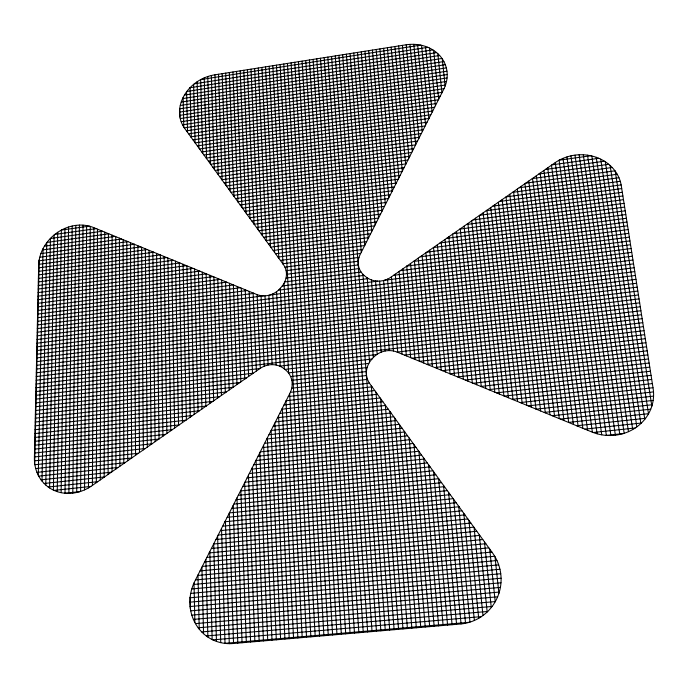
<?xml version="1.0" encoding="UTF-8"?>
<svg xmlns="http://www.w3.org/2000/svg" width="688" height="688" viewBox="0 0 688 688"><rect width="100%" height="100%" fill="white"/><g stroke="black" fill="none" stroke-linecap="round" stroke-linejoin="round"><path stroke-width="1.03" d="M108.119 474.436L108.42 233.645M112.041 471.701L112.084 235.141M104.189 477.18L104.774 232.148M96.329 482.658L97.498 229.164M100.259 479.914L101.136 230.652M92.398 485.401L93.878 227.676M84.547 489.89L86.636 225.561M88.468 487.904L90.257 226.386M80.625 491.395L83.024 225.139M72.799 493.133L75.8 225.38M76.703 492.47L79.412 225.079M68.895 493.399L72.197 226.025M61.129 492.677L64.964 228.364M65.007 493.244L68.576 227.014M57.259 491.645L61.344 230.11M49.579 487.947L54.077 235.021M53.406 490.097L57.715 232.303M45.769 485.031L50.43 238.392M38.27 475.27L43.043 248.626M41.994 481.058L46.758 242.709M34.692 463.463L39.207 259.901M420.695 45.124L200.664 79.61L202.736 153.312M194.274 83.841L427.867 47.317M190 87.737L432.829 49.871M186.826 91.47L436.622 52.615M184.41 95.082L439.623 55.496M182.569 98.616L442.006 58.471M181.202 102.073L443.889 61.542M180.265 105.479L445.317 64.689M179.714 108.833L446.331 67.906M179.525 112.127L446.959 71.191M179.706 115.378L447.2 74.545M180.247 118.585L447.054 77.959M181.168 121.733L446.503 81.442M182.501 124.829L445.514 85.002M184.298 127.865L444.035 88.64M186.448 130.858L442.169 92.347M188.624 133.85L440.294 96.053M190.8 136.852L438.411 99.769M192.984 139.87L436.527 103.492M195.177 142.889L434.644 107.216M197.37 145.916L432.752 110.957M199.572 148.952L430.86 114.698M201.773 151.988L428.968 118.439M203.992 155.041L427.067 122.189M206.211 158.102L425.167 125.947M208.43 161.164L423.266 129.714M210.657 164.243L421.357 133.481M212.893 167.322L419.448 137.256M215.138 170.418L417.53 141.04M217.382 173.514L415.612 144.833M219.635 176.627L413.694 148.625M221.897 179.74L411.768 152.426M224.168 182.862L409.842 156.236M226.438 185.992L407.915 160.046M228.717 189.14L405.98 163.864M230.996 192.287L404.045 167.691M233.284 195.444L402.11 171.527M235.58 198.608L400.167 175.363M237.885 201.782L398.223 179.207M61.438 230.059L89.363 226.146M240.189 204.964L396.271 183.06M559.189 160.184L590.768 155.755M54.808 234.427L96.217 228.631M242.511 208.163L394.327 186.912M551.982 164.853L598.809 158.3M50.336 238.495L102.503 231.211M244.825 211.362L392.366 190.774M545.421 169.429L604.408 161.198M46.982 242.408L108.824 233.808M247.155 214.57L390.414 194.644M538.859 174.004L608.725 164.286M44.393 246.218L115.163 236.405M249.486 217.786L388.453 198.522M532.297 178.579L612.182 167.511M42.389 249.959L121.527 239.02M251.825 221.011L386.484 202.401M525.727 183.163L614.969 170.83M40.867 253.631L127.916 241.643M254.173 224.245L384.515 206.297M519.148 187.747L617.205 174.245M39.766 257.252L134.323 244.266M256.529 227.496L382.545 210.193M512.577 192.339L618.959 177.728M39.053 260.829L140.765 246.915M258.886 230.747L380.576 214.088M620.258 181.288L505.99 196.923L531.403 407.184M38.717 264.364L147.223 249.563M261.251 234.006L378.598 218.001M499.411 201.515L621.144 184.909M38.631 267.864L153.708 252.221M263.624 237.274L376.62 221.914M492.823 206.108L621.728 188.581M38.554 271.382L160.218 254.895M265.998 240.559L374.633 225.836M486.235 210.709L622.305 192.27M38.476 274.899L166.745 257.57M268.38 243.844L372.647 229.758M479.639 215.31L622.889 195.96M38.39 278.425L173.307 260.262M270.771 247.138L370.651 233.696M473.034 219.911L623.466 199.658M38.313 281.96L179.886 262.962M273.17 250.449L368.665 237.635M466.438 224.512L624.05 203.364M38.236 285.503L186.5 265.671M275.578 253.76L366.661 241.583M459.833 229.121L624.635 207.088M38.158 289.046L193.13 268.397M277.986 257.088L364.666 245.539M453.22 233.731L625.22 210.812M38.081 292.606L199.787 271.124M280.403 260.417L362.662 249.495M446.607 238.34L625.805 214.544M37.995 296.167L206.469 273.867M282.828 263.762L360.658 253.459M439.993 242.959L626.39 218.285M37.917 299.744L213.177 276.619M284.927 267.159L358.981 257.389M433.371 247.577L626.983 222.035M37.84 303.322L219.919 279.388M286.096 270.685L358.259 261.199M426.749 252.195L627.568 225.793M37.763 306.908L226.679 282.157M286.457 274.331L358.362 264.906M420.127 256.813L628.161 229.56M37.677 310.503L233.464 284.944M286.027 278.081L359.265 268.518M413.497 261.44L628.755 233.344M37.599 314.106L240.275 287.739M284.72 281.96L361.071 272.027M406.857 266.067L629.348 237.128M37.522 317.718L247.112 290.542M282.261 285.993L364.047 275.389M400.218 270.702L629.95 240.92M37.436 321.33L253.984 293.363M278.408 290.207L368.45 278.58M393.579 275.329L630.543 244.722M37.358 324.96L263.375 295.866M269.713 295.057L377.832 281.134M384.36 280.3L631.145 248.531M37.272 328.597L631.747 252.358M37.195 332.235L632.341 256.185M37.118 335.882L632.951 260.021M37.032 339.537L633.553 263.874M36.954 343.209L634.155 267.727M36.868 346.881L634.766 271.588M36.791 350.562L635.377 275.467M36.705 354.251L635.979 279.345M36.619 357.941L636.598 283.241M36.541 361.647L637.208 287.145M36.455 365.362L637.819 291.05M36.378 369.086L638.438 294.971M36.292 372.81L639.057 298.902M36.206 376.551L639.668 302.84M36.129 380.292L640.296 306.788M36.043 384.05L640.915 310.744M35.957 387.808L641.534 314.708M35.871 391.584L642.162 318.682M35.785 395.359L259.987 368.51M279.732 366.145L376.792 354.526M397.114 352.093L642.79 322.672M35.707 399.143L253.27 373.197M284.892 369.422L372.01 359.033M404.578 355.154L643.418 326.662M35.621 402.944L246.545 377.884M288.461 372.905L368.863 363.359M412.069 358.224L644.045 330.67M35.535 406.746L239.82 382.58M290.637 376.568L367.143 367.512M419.585 361.312L644.673 334.678M35.449 410.555L233.086 387.267M291.832 380.352L366.42 371.563M427.145 364.408L645.301 338.702M35.363 414.374L226.361 391.962M292.194 384.239L366.558 375.519M434.721 367.521L645.937 342.736M35.277 418.201L219.618 396.666M291.729 388.238L367.53 379.38M442.332 370.643L646.574 346.778M35.191 422.045L212.876 401.362M290.362 392.349L369.422 383.147M449.978 373.782L647.21 350.828M35.105 425.889L206.133 406.066M288.255 396.555L372.079 386.845M457.658 376.929L647.847 354.888M35.019 429.742L199.391 410.779M286.122 400.769L374.762 390.543M465.363 380.086L648.483 358.964M34.933 433.603L192.631 415.483M283.989 404.991L377.454 394.25M473.103 383.268L649.128 363.04M34.847 437.473L185.88 420.196M281.848 409.222L380.154 397.974M480.869 386.45L649.773 367.134M34.761 441.352L179.121 424.909M279.706 413.454L382.855 401.706M488.678 389.657L650.409 371.236M34.675 445.239L172.361 429.63M277.556 417.702L385.572 405.447M496.512 392.865L651.063 375.338M34.589 449.135L165.593 434.352M275.406 421.95L388.29 409.205M504.381 396.099L651.708 379.466M34.503 453.048L158.825 439.073M273.256 426.207L391.025 412.972M512.276 399.341L652.353 383.594M34.417 456.961L152.048 443.794M393.76 416.747L271.098 430.473L280.618 639.444M520.214 402.592L653.007 387.731M34.46 460.865L145.271 448.524M268.931 434.747L396.503 420.531M528.178 405.86L653.505 391.902M34.873 464.744L138.486 453.254M266.772 439.021L399.264 424.333M536.176 409.145L653.566 396.125M35.707 468.58L131.7 457.984M264.596 443.313L402.024 428.142M544.208 412.439L653.161 400.407M36.971 472.389L124.915 462.723M262.429 447.604L404.793 431.961M552.275 415.75L652.241 404.759M38.726 476.139L118.121 467.453M260.253 451.904L407.571 435.788M560.376 419.069L650.753 409.188M41.065 479.846L111.327 472.2M258.069 456.221L410.358 439.632M568.512 422.415L648.586 413.694M44.144 483.483L104.524 476.939M255.884 460.539L413.153 443.485M576.682 425.76L645.576 418.295M48.237 487.027L97.722 481.686M253.7 464.856L415.956 447.355M584.886 429.131L641.388 423.034M54.051 490.389L90.876 486.442M251.507 469.19L418.768 451.233M593.168 432.503L635.239 427.988M64.904 493.236L79.86 491.636M249.314 473.533L421.589 455.121M606.223 435.392L623.311 433.56M247.112 477.876L424.419 459.016M244.911 482.228L427.257 462.929M242.701 486.597L430.095 466.851M240.49 490.965L432.95 470.79M238.272 495.343L435.814 474.737M236.053 499.729L438.686 478.693M233.834 504.115L441.567 482.666M231.607 508.518L444.457 486.648M229.379 512.93L447.346 490.647M227.143 517.342L450.253 494.655M224.907 521.762L453.168 498.671M222.663 526.2L456.092 502.704M220.418 530.637L459.025 506.746M218.165 535.083L461.966 510.797M215.912 539.538L464.916 514.865M213.658 544.002L467.874 518.95M211.397 548.474L470.841 523.035M209.126 552.946L473.817 527.146M206.856 557.435L476.801 531.265M204.585 561.924L479.794 535.393M202.306 566.43L482.804 539.538M200.027 570.937L485.814 543.692M197.74 575.46L488.841 547.854M195.452 579.984L491.868 552.043M193.345 584.499L494.706 556.248M191.789 588.971L496.96 560.531M190.714 593.409L498.688 564.874M190.086 597.812L499.944 569.277M189.888 602.189L500.744 573.723M190.103 606.532L501.088 578.23M190.739 610.858L500.984 582.788M191.823 615.149L500.4 587.397M193.38 619.406L499.307 592.067M195.469 623.629L497.639 596.797M198.196 627.809L495.291 601.587M201.713 631.937L492.092 606.472M206.34 635.979L487.723 611.46M212.816 639.883L481.385 616.62M224.572 643.34L469.448 622.27M615.218 171.174L651.846 406.118M610.11 165.481L648.5 413.849M605.32 161.775L644.785 419.31M600.71 159.16L640.881 423.524M596.229 157.294L636.839 426.87M591.835 155.995L632.693 429.553M587.535 155.178L628.462 431.677M583.295 154.783L624.162 433.302M579.115 154.774L619.793 434.472M574.996 155.135L615.364 435.203M570.937 155.849L610.884 435.513M566.929 156.924L606.343 435.401M562.982 158.378L601.751 434.833M559.086 160.244L597.098 433.784M555.259 162.566L592.377 432.202M551.475 165.206L587.621 430.249M547.691 167.846L582.874 428.306M543.898 170.486L578.135 426.362M540.114 173.127L573.414 424.419M536.322 175.767L568.701 422.484M532.529 178.416L563.997 420.557M528.737 181.064L559.31 418.631M524.944 183.705L554.631 416.713M521.151 186.353L549.961 414.795M517.359 189.002L545.309 412.886M513.558 191.651L540.665 410.985M509.756 194.3L536.029 409.085M502.163 199.597L526.793 405.292M498.361 202.255L522.192 403.409M494.552 204.904L517.608 401.525M490.75 207.561L513.024 399.642M486.941 210.21L508.458 397.767M483.139 212.867L503.9 395.901M479.33 215.525L499.359 394.035M475.52 218.182L494.827 392.177M471.71 220.839L490.303 390.32M467.9 223.497L485.788 388.471M464.082 226.154L481.282 386.622M442.264 58.85L445.145 86.026M460.272 228.812L476.793 384.781M495.016 556.781L498.895 593.4M437.843 53.698L441.937 92.803M456.454 231.478L472.312 382.941M489.701 549.05L495.214 601.725M433.629 50.387L438.686 99.235M452.644 234.135L467.84 381.109M484.472 541.834L491.266 607.538M429.536 48.065L435.427 105.677M448.825 236.801L463.385 379.277M479.261 534.653L487.164 611.993M425.519 46.423L432.15 112.144M445.007 239.467L458.939 377.454M474.084 527.515L482.967 615.511M421.563 45.313L428.873 118.628M441.189 242.124L454.493 375.631M468.932 520.412L478.693 618.297M417.65 44.634L425.58 125.139M437.362 244.79L450.072 373.816M463.807 513.343L474.359 620.473M413.789 44.333L422.277 131.657M433.543 247.456L445.652 372.002M458.707 506.316L469.973 622.115M409.971 44.385L418.975 138.193M429.716 250.122L441.24 370.196M453.641 499.316L465.535 623.259M406.178 44.772L415.655 144.755M425.889 252.797L436.846 368.39M448.593 492.367L461.063 623.939M402.42 45.365L412.327 151.326M422.071 255.463L432.46 366.592M443.579 485.444L456.565 624.326M398.653 45.95L408.99 157.922M418.244 258.129L428.082 364.795M438.583 478.556L452.076 624.713M394.895 46.543L405.645 164.535M414.408 260.804L423.722 363.006M433.621 471.71L447.587 625.1M391.145 47.128L402.291 171.166M410.581 263.47L419.362 361.217M428.676 464.899L443.106 625.487M387.396 47.721L398.928 177.822M406.754 266.144L415.019 359.437M423.765 458.122L438.626 625.865M383.646 48.306L395.548 184.487M402.919 268.819L410.684 357.657M418.872 451.371L434.154 626.252M379.905 48.9L392.169 191.178M399.083 271.493L406.359 355.877M414.013 444.663L429.69 626.639M376.164 49.484L388.772 197.886M395.256 274.168L402.041 354.114M409.171 437.989L425.227 627.017M372.432 50.069L385.366 204.611M391.42 276.843L397.741 352.342M404.355 431.35L420.764 627.404M368.699 50.654L381.952 211.362M387.55 279.113L393.476 351M399.565 424.745L416.317 627.783M364.967 51.247L378.529 218.122M383.603 280.498L389.305 350.588M394.792 418.166L411.863 628.17M361.243 51.832L375.098 224.907M379.604 281.108L385.194 350.983M390.053 411.63L407.425 628.548M357.519 52.417L371.658 231.71M375.545 280.953L381.161 352.17M385.332 405.12L402.987 628.927M353.795 53.002L368.209 238.538M371.425 279.947L377.187 354.251M380.636 398.644L398.55 629.314M350.08 53.578L364.743 245.375M367.22 277.814L373.317 357.519M375.966 392.203L394.121 629.692M346.374 54.163L361.269 252.238M362.937 274.331L369.542 362.206M371.322 385.796L389.7 630.07M342.658 54.748L385.28 630.449M338.952 55.332L380.86 630.827M335.254 55.909L376.448 631.214M331.556 56.493L372.045 631.593M327.858 57.07L367.65 631.962M324.168 57.654L363.247 632.341M320.479 58.231L358.861 632.719M316.79 58.807L354.475 633.098M313.109 59.392L350.089 633.476M309.428 59.968L345.711 633.854M305.756 60.544L341.343 634.224M302.084 61.12L336.974 634.603M298.411 61.696L332.614 634.981M294.748 62.273L328.253 635.351M291.084 62.849L323.902 635.729M287.429 63.425L319.55 636.099M283.774 63.993L315.207 636.469M280.119 64.569L310.864 636.847M276.473 65.145L306.53 637.217M272.826 65.713L283.009 264.02M284.006 283.361L288.616 373.102M289.674 393.751L302.204 637.587M269.18 66.289L278.812 258.232M280.326 288.246L284.376 368.983A62.144 57.216 -29 0 0 285.4 369.809A20.614 19.083 -37.7 0 1 289.975 393.158L194.979 580.913A44.445 41.486 -64.4 0 0 196.114 624.721A44.445 41.486 -64.4 0 0 233.146 643.521L460.478 623.99A44.926 44.582 72.4 0 0 492.488 552.894L369.912 383.861A20.872 19.66 -24.7 0 1 371.554 359.54A62.144 57.216 -29 0 0 372.552 358.379A20.872 19.651 -24.4 0 1 397.208 352.127L591.852 431.987A44.479 41.564 6.7 0 0 636.357 427.222A44.479 41.564 6.7 0 0 653.127 388.496L621.281 185.734A41.701 36.98 -6.2 0 0 554.846 162.858L390.947 277.169A20.236 18.404 -22 0 1 366.36 277.187A62.144 57.216 -29 0 0 365.242 276.344A20.227 18.387 -22.1 0 1 360.22 254.319L443.665 89.397A38.691 33.162 -18.1 0 0 405.688 44.849L214.604 74.863A37.539 31.82 -28.6 0 0 184.728 128.484L283.353 264.493A19.926 17.914 -31.3 0 1 281.229 287.223A62.144 57.216 -29 0 0 280.248 288.332A19.926 17.922 -31.5 0 1 256.71 294.481L93.473 227.513A38.657 33.119 -39.7 0 0 38.691 265.147L34.4 457.683A41.435 36.619 -50.9 0 0 53.148 489.968A41.435 36.619 -50.9 0 0 91.968 485.702L259.901 368.57A20.606 19.058 -37.8 0 1 284.29 368.914M285.984 401.044L297.878 637.965M265.542 66.856L274.641 252.47M276.567 291.703L280.222 366.36M282.278 408.362L293.552 638.335M261.904 67.433L270.487 246.743M272.74 293.931L276.146 365.036M278.571 415.698L289.235 638.705M258.275 68L266.351 241.041M268.879 295.272L272.121 364.64M274.847 423.06L284.927 639.075M254.646 68.568L262.231 235.365M264.983 295.849L268.131 365.044M251.017 69.144L258.138 229.715M261.062 295.668L264.192 366.231M267.365 437.852L276.318 639.814M247.396 69.712L254.061 224.09M257.106 294.636L260.288 368.312M263.607 445.274L272.018 640.184M243.776 70.279L250.002 218.492M253.132 293.011L256.409 371.004M259.84 452.721L267.727 640.554M240.164 70.847L245.96 212.919M249.168 291.385L252.522 373.713M256.056 460.195L263.435 640.924M236.543 71.414L241.944 207.38M245.212 289.76L248.643 376.422M252.264 467.694L259.152 641.285M232.94 71.982L237.936 201.859M241.256 288.143L244.765 379.131M248.463 475.21L254.87 641.655M229.328 72.55L233.954 196.364M237.317 286.526L240.877 381.84M244.644 482.744L250.595 642.024M225.724 73.117L229.99 190.894M233.387 284.918L236.999 384.549M240.826 490.303L246.321 642.394M222.129 73.676L226.042 185.45M229.465 283.31L233.112 387.258M236.982 497.888L242.056 642.755M218.526 74.244L222.112 180.032M225.552 281.702L229.224 389.967M233.137 505.499L237.799 643.125M214.94 74.811L218.199 174.64M221.648 280.102L225.337 392.676M229.276 513.128L233.542 643.486M211.354 75.508L214.312 169.274M217.761 278.502L221.441 395.394M225.406 520.782L229.285 643.667M207.776 76.523L210.433 163.933M213.873 276.903L217.554 398.103M221.519 528.461L225.01 643.4M204.216 77.882L206.581 158.61M209.995 275.312L213.667 400.82M217.623 536.158L220.736 642.652M206.125 273.729L209.771 403.538M213.719 543.881L216.453 641.397M197.129 81.752L198.918 148.04M202.263 272.138L205.875 406.247M209.797 551.63L212.162 639.565M193.603 84.383L195.108 142.794M198.411 270.565L201.98 408.964M205.867 559.404L207.871 637.062M190.094 87.643L191.324 137.574M194.566 268.982L198.084 411.682M201.919 567.196L203.562 633.708M186.594 91.771L187.549 132.371M190.731 267.408L194.188 414.408M197.963 575.013L199.236 629.159M183.128 97.429L183.799 127.108M186.904 265.843L190.284 417.126M193.999 582.977L194.885 622.571M179.766 108.351L179.955 117.158M183.085 264.269L186.388 419.843M190.155 597.175L190.404 608.932M179.267 262.713L182.483 422.57M175.466 261.148L178.579 425.287M171.673 259.591L174.675 428.013M167.889 258.043L170.77 430.74M164.114 256.486L166.866 433.457M160.338 254.947L162.953 436.183M156.58 253.399L159.048 438.91M152.831 251.86L155.135 441.636M149.081 250.329L151.222 444.371M145.349 248.789L147.309 447.097M141.616 247.259L143.396 449.823M137.901 245.736L139.483 452.558M134.186 244.214L135.57 455.293M130.479 242.692L131.649 458.019M126.79 241.178L127.727 460.754M123.1 239.665L123.806 463.488M119.42 238.151L119.884 466.223M115.747 236.646L115.962 468.958"/></g></svg>
